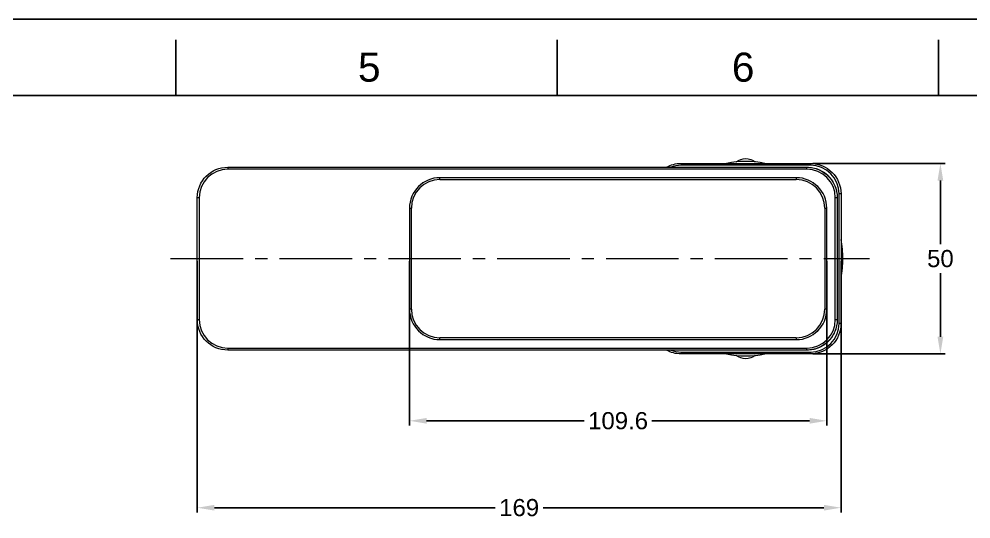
# Model space of a CAD drawing. Header units: millimetres. Extents: x 8809 to 9650, y -1874 to -1279.
# Drawn here: x 9188.2 to 9438.1, y -1410.2 to -1279 of the extents above; entities that cross this region are included whole.
import ezdxf

# ---------------------------------------------------------------- set-up
doc = ezdxf.new("R2010")
doc.units = ezdxf.units.MM
doc.linetypes.add('CENTER2', pattern=[28.575, 19.05, -3.175, 3.175, -3.175])
doc.layers.add('CENTER', color=1, linetype='CENTER2', lineweight=15)
doc.layers.add('DIM', color=3, linetype='Continuous', lineweight=9)
doc.layers.add('FORM', color=7, linetype='Continuous')
doc.styles.get("Standard").update_dxf_attribs({"font": 'arial.ttf'})
doc.dimstyles.new('사본 ISO-25', dxfattribs={"dimtxt": 4, "dimasz": 4, "dimexe": 1.25, "dimexo": 0.625, "dimgap": 1.5, "dimtad": 1, "dimtih": 1, "dimtoh": 1, "dimdec": 1, "dimzin": 9, "dimdsep": 46, "dimtxsty": 'Standard', "dimcen": 2.5, "dimclrd": 3, "dimclre": 3, "dimclrt": 4, "dimadec": 0, "dimazin": 0, "dimtfac": 1, "dimtdec": 1, "dimtmove": 0, "dimatfit": 3, "dimfxl": 1, "dimarcsym": 0})

# ---------------------------------------------------------------- blocks, each defined once
blk = doc.blocks.new('*D42')
at = {"layer": 'Defpoints', "color": 0, "transparency": 16777216}
for p in [(9235, -1341.91), (9404, -1341.91), (9404, -1407.28)]:
    blk.add_point(p, dxfattribs=at)
at = {"layer": 'DIM', "color": 3, "lineweight": -2, "transparency": 16777216}
for p, q in [((9235, -1342.53), (9235, -1408.53)), ((9404, -1342.53), (9404, -1408.53)), ((9239.5, -1407.28), (9313.23, -1407.28)), ((9399.5, -1407.28), (9325.76, -1407.28))]:
    blk.add_line(p, q, dxfattribs=at)
at = {"layer": 'DIM', "color": 3, "transparency": 16777216}
for points in [[(9239.5, -1406.53), (9239.5, -1408.03), (9235, -1407.28)], [(9399.5, -1406.53), (9399.5, -1408.03), (9404, -1407.28)]]:
    blk.add_solid(points, dxfattribs=at)
at = {"layer": 'DIM', "color": 4, "transparency": 16777216, "insert": (9319.5, -1407.28), "char_height": 4.5, "attachment_point": 5}
blk.add_mtext('169', dxfattribs=at)
blk = doc.blocks.new('*D44')
at = {"layer": 'Defpoints', "color": 0, "transparency": 16777216}
for p in [(9396, -1316.91), (9430.09, -1316.91), (9396, -1366.91)]:
    blk.add_point(p, dxfattribs=at)
at = {"layer": 'DIM', "color": 3, "lineweight": -2, "transparency": 16777216}
for p, q in [((9396.62, -1316.91), (9431.34, -1316.91)), ((9430.09, -1321.41), (9430.09, -1338.11)), ((9430.09, -1362.41), (9430.09, -1345.7)), ((9396.62, -1366.91), (9431.34, -1366.91))]:
    blk.add_line(p, q, dxfattribs=at)
at = {"layer": 'DIM', "color": 3, "transparency": 16777216}
for points in [[(9429.34, -1321.41), (9430.84, -1321.41), (9430.09, -1316.91)], [(9429.34, -1362.41), (9430.84, -1362.41), (9430.09, -1366.91)]]:
    blk.add_solid(points, dxfattribs=at)
at = {"layer": 'DIM', "color": 4, "transparency": 16777216, "insert": (9430.09, -1341.91), "char_height": 4.5, "attachment_point": 5}
blk.add_mtext('50', dxfattribs=at)
blk = doc.blocks.new('*D47')
at = {"layer": 'Defpoints', "color": 0, "transparency": 16777216}
for p in [(9290.7, -1341.91), (9400.25, -1341.91), (9400.25, -1384.47)]:
    blk.add_point(p, dxfattribs=at)
at = {"layer": 'DIM', "color": 3, "lineweight": -2, "transparency": 16777216}
for p, q in [((9290.7, -1342.53), (9290.7, -1385.72)), ((9400.25, -1342.53), (9400.25, -1385.72)), ((9295.2, -1384.47), (9336.59, -1384.47)), ((9395.75, -1384.47), (9354.35, -1384.47))]:
    blk.add_line(p, q, dxfattribs=at)
at = {"layer": 'DIM', "color": 3, "transparency": 16777216}
for points in [[(9295.2, -1383.72), (9295.2, -1385.22), (9290.7, -1384.47)], [(9395.75, -1383.72), (9395.75, -1385.22), (9400.25, -1384.47)]]:
    blk.add_solid(points, dxfattribs=at)
at = {"layer": 'DIM', "color": 4, "transparency": 16777216, "insert": (9345.47, -1384.47), "char_height": 4.5, "attachment_point": 5}
blk.add_mtext('109.6', dxfattribs=at)

msp = doc.modelspace()

# ---------------------------------------------------------------- linework, layer by layer
at = {"linetype": 'Continuous', "lineweight": 13}
for p, q in [((9362, -1316.91), (9362, -1317.41)), ((9396, -1316.91), (9396, -1317.41)), ((9243, -1317.91), (9243, -1318.41)), ((9395, -1318.41), (9243, -1318.41)), ((9396, -1317.41), (9362, -1317.41)), ((9395, -1318.41), (9395, -1317.91)), ((9235.5, -1325.91), (9235, -1325.91)), ((9235.5, -1325.91), (9235.5, -1357.91)), ((9403, -1325.91), (9402.5, -1325.91)), ((9402.5, -1357.91), (9402.5, -1325.91)), ((9403.5, -1358.91), (9403.5, -1324.91)), ((9404, -1324.91), (9403.5, -1324.91)), ((9235, -1357.91), (9235.5, -1357.91)), ((9402.5, -1357.91), (9403, -1357.91)), ((9404, -1358.91), (9403.5, -1358.91)), ((9243, -1365.41), (9243, -1365.91)), ((9243, -1365.41), (9395, -1365.41)), ((9362, -1366.41), (9396, -1366.41)), ((9362, -1366.41), (9362, -1366.91)), ((9395, -1365.91), (9395, -1365.41)), ((9396, -1366.41), (9396, -1366.91))]:
    msp.add_line(p, q, dxfattribs=at)
at = {"linetype": 'Continuous', "lineweight": 18}
for p, q in [((9362, -1316.91), (9396, -1316.91)), ((9243, -1317.91), (9395, -1317.91)), ((9395, -1317.91), (9395.1, -1317.91)), ((9298.7, -1321.16), (9298.7, -1320.66)), ((9392.25, -1320.66), (9298.7, -1320.66)), ((9298.7, -1321.16), (9392.25, -1321.16)), ((9392.25, -1320.66), (9392.25, -1321.16)), ((9235, -1357.91), (9235, -1325.91)), ((9403, -1325.8), (9403, -1325.91)), ((9403, -1325.91), (9403, -1357.91)), ((9404, -1324.91), (9404, -1358.91)), ((9290.7, -1328.66), (9290.7, -1355.16)), ((9290.7, -1328.66), (9291.2, -1328.66)), ((9291.2, -1355.16), (9291.2, -1328.66)), ((9399.75, -1328.66), (9400.25, -1328.66)), ((9399.75, -1328.66), (9399.75, -1355.16)), ((9400.25, -1355.16), (9400.25, -1328.66)), ((9291.2, -1355.16), (9290.7, -1355.16)), ((9400.25, -1355.16), (9399.75, -1355.16)), ((9403, -1357.91), (9403, -1358.01)), ((9298.7, -1363.16), (9298.7, -1362.66)), ((9392.25, -1362.66), (9298.7, -1362.66)), ((9298.7, -1363.16), (9392.25, -1363.16)), ((9392.25, -1362.66), (9392.25, -1363.16)), ((9395, -1365.91), (9243, -1365.91)), ((9396, -1366.91), (9362, -1366.91)), ((9395.1, -1365.91), (9395, -1365.91))]:
    msp.add_line(p, q, dxfattribs=at)
at = {"linetype": 'Continuous', "lineweight": 18, "extrusion": (0, 0, -1)}
for centre, radius, start, end in [((-9362, -1324.91), 8, 61.0439, 90), ((-9379, -1319.66), 4, 51.4402, 128.5598), ((-9396, -1324.91), 8, 90, 180), ((-9243, -1325.91), 8, 0, 90), ((-9395, -1325.91), 8, 90, 180), ((-9243, -1357.91), 8, 270, 0), ((-9395, -1357.91), 8, 180, 270), ((-9396, -1358.91), 8, 180, 270), ((-9362, -1358.91), 8, 270, 298.9561), ((-9379, -1364.16), 4, 231.4402, 308.5598)]:
    msp.add_arc(centre, radius, start, end, dxfattribs=at)
at = {"linetype": 'Continuous', "lineweight": 18}
for centre, radius, start, end in [((9379, -1341.91), 25.5, 78.6375, 101.3625), ((9298.7, -1328.66), 8, 90, 180), ((9298.7, -1328.66), 7.5, 90, 180), ((9392.25, -1328.66), 8, 0, 90), ((9392.25, -1328.66), 7.5, 0, 90), ((9379, -1341.91), 25.5, 0, 11.3653), ((9379, -1341.91), 25.5, 348.6347, 0), ((9298.7, -1355.16), 8, 180, 270), ((9298.7, -1355.16), 7.5, 180, 270), ((9392.25, -1355.16), 8, 270, 0), ((9392.25, -1355.16), 7.5, 270, 0), ((9379, -1341.91), 25.5, 258.6375, 281.3625)]:
    msp.add_arc(centre, radius, start, end, dxfattribs=at)
at = {"linetype": 'Continuous', "lineweight": 13}
for centre, start, end in [((9243, -1325.91), 90, 180), ((9362, -1324.91), 90, 111.0403), ((9395, -1325.91), 0, 90), ((9396, -1324.91), 0, 90), ((9243, -1357.91), 180, 270), ((9395, -1357.91), 270, 0), ((9396, -1358.91), 270, 0), ((9362, -1358.91), 248.9597, 270)]:
    msp.add_arc(centre, 7.5, start, end, dxfattribs=at)
at = {"linetype": 'Continuous', "lineweight": 18}
for points in [[(9395.1, -1317.91), (9395.36, -1317.91), (9395.62, -1317.92), (9396.13, -1317.97), (9396.39, -1318.01), (9396.89, -1318.1), (9397.14, -1318.17), (9397.45, -1318.26), (9397.51, -1318.28), (9397.64, -1318.32), (9397.7, -1318.34), (9397.88, -1318.4), (9398.01, -1318.45), (9398.37, -1318.6), (9398.83, -1318.82), (9399.28, -1319.08), (9399.6, -1319.29), (9399.7, -1319.37), (9399.86, -1319.48), (9399.91, -1319.52), (9400.01, -1319.6), (9400.07, -1319.64), (9400.32, -1319.85), (9400.51, -1320.02), (9400.88, -1320.39), (9401.05, -1320.58), (9401.37, -1320.98), (9401.53, -1321.18), (9401.71, -1321.45), (9401.74, -1321.51), (9401.81, -1321.62), (9401.85, -1321.67), (9401.95, -1321.84), (9402.01, -1321.96), (9402.19, -1322.3), (9402.41, -1322.76), (9402.58, -1323.25), (9402.7, -1323.62), (9402.73, -1323.75), (9402.78, -1323.94), (9402.79, -1324), (9402.82, -1324.13), (9402.83, -1324.19), (9402.9, -1324.51), (9402.97, -1325.02), (9403, -1325.54), (9403, -1325.8)], [(9403, -1358.01), (9403, -1358.27), (9402.98, -1358.53), (9402.93, -1359.04), (9402.9, -1359.3), (9402.8, -1359.8), (9402.74, -1360.05), (9402.64, -1360.36), (9402.62, -1360.42), (9402.58, -1360.55), (9402.56, -1360.61), (9402.5, -1360.79), (9402.45, -1360.92), (9402.3, -1361.28), (9402.09, -1361.74), (9401.82, -1362.19), (9401.61, -1362.51), (9401.53, -1362.61), (9401.42, -1362.77), (9401.38, -1362.82), (9401.3, -1362.93), (9401.26, -1362.98), (9401.05, -1363.23), (9400.88, -1363.42), (9400.52, -1363.79), (9400.32, -1363.96), (9399.93, -1364.28), (9399.72, -1364.44), (9399.45, -1364.62), (9399.39, -1364.65), (9399.28, -1364.72), (9399.23, -1364.76), (9399.06, -1364.86), (9398.95, -1364.92), (9398.6, -1365.1), (9398.14, -1365.32), (9397.65, -1365.49), (9397.28, -1365.61), (9397.16, -1365.64), (9396.97, -1365.69), (9396.9, -1365.7), (9396.77, -1365.73), (9396.71, -1365.74), (9396.39, -1365.81), (9395.88, -1365.88), (9395.36, -1365.91), (9395.1, -1365.91)]]:
    msp.add_open_spline(points, degree=3, knots=[0, 0, 0, 0, 0.0625, 0.0625, 0.125, 0.125, 0.1875, 0.1875, 0.203125, 0.203125, 0.21875, 0.21875, 0.25, 0.25, 0.3125, 0.375, 0.375, 0.40625, 0.40625, 0.421875, 0.421875, 0.4375, 0.4375, 0.5, 0.5, 0.5625, 0.5625, 0.625, 0.625, 0.640625, 0.640625, 0.65625, 0.65625, 0.6875, 0.6875, 0.75, 0.8125, 0.8125, 0.84375, 0.84375, 0.859375, 0.859375, 0.875, 0.875, 0.9375, 1, 1, 1, 1], dxfattribs=at)
at = {"layer": 'CENTER'}
msp.add_line((9228, -1341.91), (9411.5, -1341.91), dxfattribs=at)
at = {"layer": 'FORM', "color": 7, "linetype": 'Continuous'}
for p, q in [((8808.89, -1279.01), (9649.89, -1279.01)), ((9229.39, -1299.04), (9229.39, -1284.48)), ((9329.51, -1299.04), (9329.51, -1284.48)), ((9429.63, -1299.04), (9429.63, -1284.48)), ((9629.87, -1299.04), (8828.91, -1299.04))]:
    msp.add_line(p, q, dxfattribs=at)

# ---------------------------------------------------------------- texts
at = {"layer": 'FORM', "color": 7, "linetype": 'Continuous', "char_height": 7.63, "attachment_point": 5}
for s, insert in [('5', (9280.15, -1291.69)), ('6', (9378.3, -1291.69))]:
    msp.add_mtext_dynamic_manual_height_columns(s, width=50.0595, gutter_width=12.51, heights=[0], dxfattribs=dict(at, insert=insert))

# ---------------------------------------------------------------- dimensions: what is measured, and where the dimension line sits
at = {"layer": 'DIM', "color": 1}
dim = msp.add_linear_dim(base=(9430.09, -1316.91), p1=(9396, -1366.91), p2=(9396, -1316.91), angle=90, dimstyle='사본 ISO-25', override={"dimtxt": 4.5, "dimasz": 4.5, "dimtad": 0}, dxfattribs=at)
dim.commit()
dim.dimension.update_dxf_attribs({"geometry": '*D44', "text_midpoint": (9430.09, -1341.91)})
for base, p1, p2, picture, middle in [((9404, -1407.28), (9235, -1341.91), (9404, -1341.91), '*D42', (9319.5, -1407.28)), ((9400.2459474, -1384.46994847), (9290.6959474, -1341.90637109), (9400.2459474, -1341.90637109), '*D47', (9345.4709474, -1384.46994847))]:
    dim = msp.add_linear_dim(base=base, p1=p1, p2=p2, dimstyle='사본 ISO-25', override={"dimtxt": 4.5, "dimasz": 4.5, "dimtad": 0}, dxfattribs=at)
    dim.commit()
    dim.dimension.update_dxf_attribs({"geometry": picture, "text_midpoint": middle})

doc.saveas('drawing.dxf')
